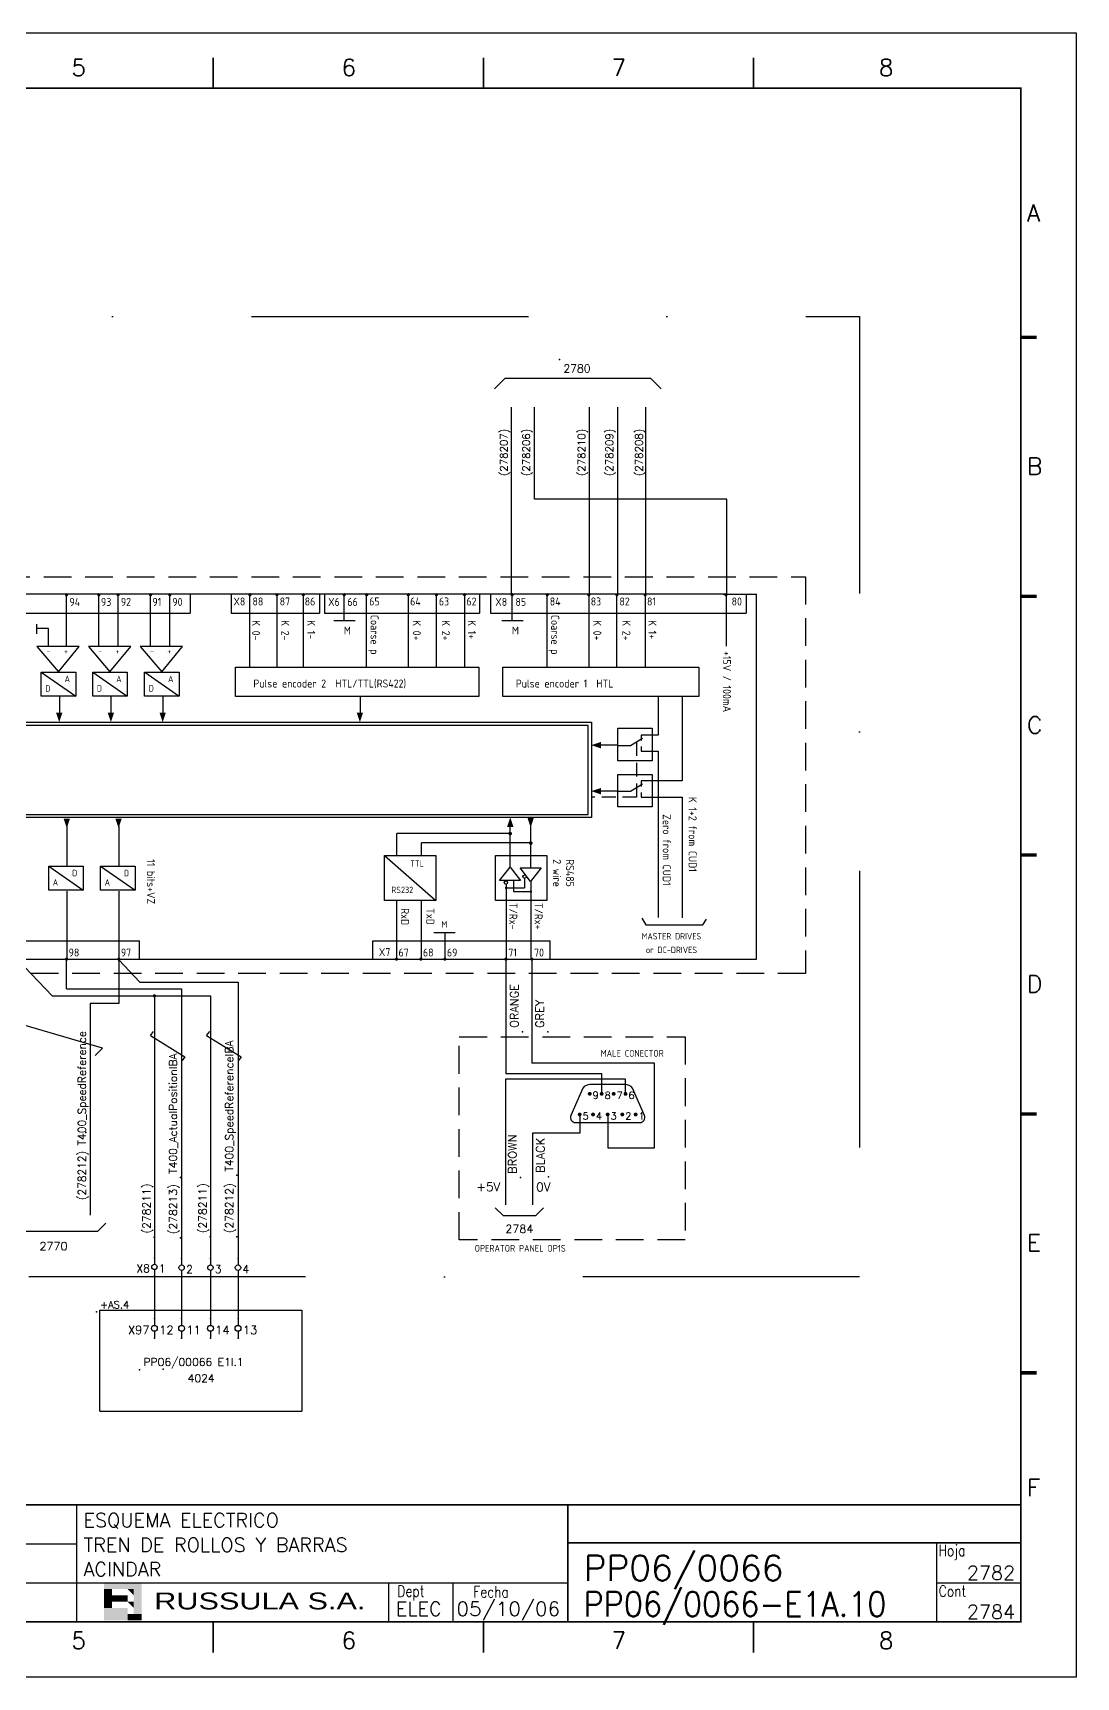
# Model space of a CAD drawing. Extents: x -25 to 1044, y -25744 to 292.
# Drawn here: x 779.1 to 967.6, y -25297.6 to -25000.6 of the extents above; entities that cross this region are included whole.
import ezdxf
from ezdxf.enums import TextEntityAlignment as Align

# ---------------------------------------------------------------- set-up
doc = ezdxf.new("R2010")
doc.units = 0
doc.header["$LTSCALE"] = 10
doc.header["$MEASUREMENT"] = 0
for name, pattern in [('DASHDOT', [1, 0.5, -0.25, 0, -0.25]), ('DASHED', [0.75, 0.5, -0.25]), ('HIDDEN', [0.375, 0.25, -0.125])]:
    doc.linetypes.add(name, pattern=pattern)
doc.layers.get('0').update_dxf_attribs({"linetype": 'CONTINUOUS'})
for name, color, linetype in [('1', 7, 'CONTINUOUS'), ('10', 5, 'CONTINUOUS'), ('2', 7, 'CONTINUOUS'), ('3', 8, 'CONTINUOUS'), ('6', 7, 'DASHDOT'), ('8', 1, 'CONTINUOUS'), ('9', 6, 'CONTINUOUS'), ('DIBUJO', 7, 'CONTINUOUS'), ('NODE', 7, 'CONTINUOUS')]:
    doc.layers.add(name, color=color, linetype=linetype)
doc.styles.add('HELVETICA', font='HELV.SHX')
doc.styles.add('ISO', font='ISO')
doc.styles.add('LABEL', font='SIMPLEX', dxfattribs={"width": 0.8, "height": 4})
doc.styles.add('ROMANS', font='romans')
doc.styles.get("Standard").update_dxf_attribs({"font": 'simplex'})

# ---------------------------------------------------------------- blocks, each defined once
blk = doc.blocks.new('NOD', base_point=(237.5, 170))
at = {"layer": 'NODE'}
blk.add_point((237.5, 170), dxfattribs=at)
blk = doc.blocks.new('$PP313')
at = {"layer": '2'}
blk.add_blockref('NOD', (0, 0), dxfattribs=at)
at = {"layer": '8'}
blk.add_attdef('1A', (1, -3.325), '', height=2.15, dxfattribs=at)
at = {"layer": '9'}
blk.add_attdef('ID', (1, 1), '', height=2.15, dxfattribs=at)
blk = doc.blocks.new('$$PLD12C')
for p, q in [((0, 2.5), (0, 0.75)), ((0, -0.75), (0, -2.5))]:
    blk.add_line(p, q)
at = {"layer": '2'}
blk.add_circle((0, 0), 0.75, dxfattribs=at)
for p in [(0, 2.5), (0, -2.5)]:
    blk.add_blockref('NOD', p, dxfattribs=at)
at = {"layer": '8'}
blk.add_attdef('*A', (1.25, -1.5), '', height=2.15, dxfattribs=at)
at = {"layer": '9'}
blk.add_attdef('ID', text='', height=2.15, dxfattribs=at).set_placement((-1.25, -1.5), align=Align.RIGHT)
blk = doc.blocks.new('newcajec')
at = {"layer": '1'}
for p, q in [((179.4, 20.85), (0.13, 20.85)), ((7, 20.85), (7, 0)), ((71, 20.85), (71, 0)), ((84, 20.85), (84, 0.09)), ((99, 20.85), (99, 0)), ((215.2, 20.8), (215.2, 0)), ((184.64, 20.18), (184.81, 20.01)), ((184.81, 20.01), (185.18, 20.25)), ((10.6, 16.64), (0, 16.64)), ((10.6, 16.64), (99, 16.64)), ((10.6, 12.48), (0, 12.48)), ((10.6, 12.48), (99, 12.48)), ((179.4, 13.87), (215.2, 13.87)), ((368, 14.06), (368, 0)), ((10.6, 8.32), (0, 8.32)), ((10.6, 8.32), (99, 8.32)), ((179.4, 6.93), (267.63, 6.93)), ((267.63, 6.93), (302.5, 6.93)), ((270.63, 6.91), (270.63, 0)), ((282.07, 6.93), (282.07, 0)), ((368, 6.93), (383, 6.93)), ((10.6, 4.16), (0, 4.16)), ((10.6, 4.16), (99, 4.16))]:
    blk.add_line(p, q, dxfattribs=at)
for points in [[(47.5, 272.5, 0.3, 0.3, 0), (47.5, 277.91, 0.3, 0.3, 0)], [(95.5, 272.5, 0.3, 0.3, 0), (95.5, 277.91, 0.3, 0.3, 0)], [(143.5, 272.5, 0.3, 0.3, 0), (143.5, 277.91, 0.3, 0.3, 0)], [(191.5, 272.5, 0.3, 0.3, 0), (191.5, 277.91, 0.3, 0.3, 0)], [(239.5, 272.5, 0.3, 0.3, 0), (239.5, 277.91, 0.3, 0.3, 0)], [(287.5, 272.5, 0.3, 0.3, 0), (287.5, 277.91, 0.3, 0.3, 0)], [(335.5, 272.5, 0.3, 0.3, 0), (335.5, 277.91, 0.3, 0.3, 0)], [(-2.99, 228.23, 0.6, 0.6, 0), (-0.18, 228.23, 0.6, 0.6, 0)], [(383.01, 228.23, 0.6, 0.6, 0), (385.82, 228.23, 0.6, 0.6, 0)], [(-2.99, 182.23, 0.6, 0.6, 0), (-0.18, 182.23, 0.6, 0.6, 0)], [(383.01, 182.23, 0.6, 0.6, 0), (385.82, 182.23, 0.6, 0.6, 0)], [(-2.99, 136.23, 0.6, 0.6, 0), (-0.18, 136.23, 0.6, 0.6, 0)], [(383.01, 136.23, 0.6, 0.6, 0), (385.82, 136.23, 0.6, 0.6, 0)], [(-2.99, 90.23, 0.6, 0.6, 0), (-0.18, 90.23, 0.6, 0.6, 0)], [(383.01, 90.23, 0.6, 0.6, 0), (385.82, 90.23, 0.6, 0.6, 0)], [(-2.99, 44.23, 0.6, 0.6, 0), (-0.18, 44.23, 0.6, 0.6, 0)], [(383.01, 44.23, 0.6, 0.6, 0), (385.82, 44.23, 0.6, 0.6, 0)], [(383, 20.8, 0.3, 0.3, 0), (179.4, 20.8, 0.3, 0.3, 0), (179.4, 0, 0.3, 0.3, 0)], [(302.5, 20.8, 0.3, 0.3, 0), (302.5, 0, 0.3, 0.3, 0)], [(302.5, 14, 0.3, 0.3, 0), (383, 14, 0.3, 0.3, 0)], [(47.5, -5.5, 0.3, 0.3, 0), (47.5, -0.09, 0.3, 0.3, 0)], [(95.5, -5.5, 0.3, 0.3, 0), (95.5, -0.09, 0.3, 0.3, 0)], [(143.5, -5.5, 0.3, 0.3, 0), (143.5, -0.09, 0.3, 0.3, 0)], [(191.5, -5.5, 0.3, 0.3, 0), (191.5, -0.09, 0.3, 0.3, 0)], [(239.5, -5.5, 0.3, 0.3, 0), (239.5, -0.09, 0.3, 0.3, 0)], [(287.5, -5.5, 0.3, 0.3, 0), (287.5, -0.09, 0.3, 0.3, 0)], [(335.5, -5.5, 0.3, 0.3, 0), (335.5, -0.09, 0.3, 0.3, 0)]]:
    blk.add_lwpolyline(points, format="xyseb", dxfattribs=at)
at = {"layer": '1', "const_width": 0.3}
blk.add_lwpolyline([(0, 0), (0, 272.5), (383, 272.5), (383, 0)], close=True, dxfattribs=at)
at = {"layer": '2', "color": 14}
for p, q in [((221.42, 4.69), (221.42, 5.81)), ((221.42, 2.47), (221.42, 3.58))]:
    blk.add_line(p, q, dxfattribs=at)
for points in [[(220.05, 5.81), (220.05, 6.92), (226.74, 5.81), (226.74, 6.92)], [(221.42, 2.47), (220.05, 2.47), (221.42, 5.81), (220.05, 5.81)], [(221.42, 4.69), (224.25, 4.69), (221.42, 3.58), (224.25, 3.58)], [(224.25, 5.81), (225.37, 5.81), (225.37, 4.69)], [(224.25, 3.58), (225.37, 3.58), (225.37, 2.47)], [(225.37, 5.81), (226.74, 5.81), (225.37, 1.35), (226.74, 1.35)], [(224.25, 0.24), (224.25, 2.47), (220.05, 0.24), (220.05, 2.47)], [(226.74, 1.35), (226.74, 0.24), (224.25, 1.35), (224.25, 0.24)]]:
    blk.add_solid(points, dxfattribs=at)
at = {"layer": '1', "style": 'ROMANS'}
for s, p in [('1', (22.29, 274.68)), ('2', (70.29, 274.68)), ('3', (118.29, 274.68)), ('4', (166.29, 274.68)), ('5', (214.29, 274.68)), ('6', (262.29, 274.68)), ('7', (310.29, 274.68)), ('8', (357.79, 274.68)), ('A', (-4.37, 248.84)), ('A', (384.13, 248.84)), ('B', (-4.37, 203.84)), ('B', (384.13, 203.84)), ('C', (-4.37, 157.84)), ('C', (384.13, 157.84)), ('D', (-4.37, 111.84)), ('D', (384.13, 111.84)), ('E', (-4.37, 65.84)), ('E', (384.13, 65.84)), ('F', (-4.37, 22.34)), ('F', (384.13, 22.34)), ('1', (22.29, -4.82)), ('2', (70.29, -4.82)), ('3', (118.29, -4.82)), ('4', (166.29, -4.82)), ('5', (214.29, -4.82)), ('6', (262.29, -4.82)), ('7', (310.29, -4.82)), ('8', (357.79, -4.82))]:
    blk.add_text(s, height=3, dxfattribs=at).set_placement(p)
at = {"layer": '1', "style": 'LABEL', "width": 0.8}
for s, p in [('Diseno comprobado por', (179.73, 18.27)), ('Dibujo comprobado por', (179.81, 11.47)), ('Hoja', (368.38, 11.66)), ('Dibujado por', (179.83, 4.64)), ('Fecha', (285.71, 4.3)), ('Cont', (368.43, 4.46)), ('No', (2.23, 1.05)), ('Revision', (8, 1.05))]:
    blk.add_text(s, height=2, dxfattribs=at).set_placement(p)
for s, p in [('Dept', (274.61, 4.44)), ('Elaborado', (77.5, 1.05)), ('Fecha', (91.5, 1.05))]:
    blk.add_text(s, height=2, dxfattribs=at).set_placement(p, align=Align.CENTER)
at = {"layer": '10', "style": 'ROMANS'}
for tag, p in [('REV41', (3.5, 18.74)), ('REV43', (77.7, 18.74)), ('REV31', (3.5, 14.58)), ('REV33', (77.7, 14.58)), ('REV21', (3.5, 10.42)), ('REV23', (77.7, 10.42)), ('REV11', (3.5, 6.27)), ('REV13', (77.7, 6.27))]:
    blk.add_attdef(tag, text='', height=2.5, dxfattribs=at).set_placement(p, align=Align.MIDDLE)
for tag, p, height in [('REV42', (8, 17.49), 2.5), ('SHEETNAME1', (100.5, 15.83), 2.5), ('DOCUMENTTYPE', (216.43, 16.8), 2.5), ('NOTA', (305.32, 15.8), 3), ('REV32', (8, 13.33), 2.5), ('DESIGNCHECK', (180.74, 14.83), 2.5), ('OBJECT', (216.43, 12.4), 2.5), ('SHEETNAME2', (100.5, 11.67), 2.5), ('ORDER', (305.32, 7.3), 4.5), ('REV22', (8, 9.17), 2.5), ('SHEETNAME3', (100.5, 7.51), 2.5), ('DRAWINGCHECK', (180.53, 7.71), 2.5), ('CUSTOMER', (216.43, 8.08), 2.5), ('REV12', (8, 5.01), 2.5), ('SHEETNAME4', (100.5, 3.35), 2.5), ('USER', (180.63, 0.71), 2.5), ('DEPARTMENT', (271.93, 1.05), 2.5), ('DOCUMENT_ID', (305.32, 0.93), 4.4)]:
    blk.add_attdef(tag, p, '', height=height, dxfattribs=at)
for tag, width, p, p2 in [('REV44', 1.221199, (84.53, 17.49), (98.48, 17.49)), ('REV34', 1.221199, (84.53, 13.33), (98.48, 13.33)), ('REV24', 1.221199, (84.53, 9.17), (98.48, 9.17)), ('REV14', 1.221199, (84.53, 5.01), (98.48, 5.01)), ('CREATED2', 7.039915, (282.71, 1.05), (301.14, 1.05))]:
    blk.add_attdef(tag, text='', height=2.5, dxfattribs=dict(at, width=width)).set_placement(p, p2, align=Align.FIT)
for tag, p in [('SHEET', (382, 7.43)), ('NEXTSHEET', (382, 0.5))]:
    blk.add_attdef(tag, text='', height=2.5, dxfattribs=at).set_placement(p, align=Align.RIGHT)
at = {"layer": 'DIBUJO', "color": 14, "style": 'HELVETICA', "width": 1.3}
blk.add_text('RUSSULA S.A.', height=3, dxfattribs=at).set_placement((229, 2.19))
blk = doc.blocks.new('PAGINA')
at = {"layer": '2'}
blk.add_blockref('NOD', (-1, -1), dxfattribs=at)
at = {"layer": '8', "style": 'ROMANS'}
blk.add_attdef('NPA', (0, -4.325), '', height=2, dxfattribs=at)
at = {"layer": '9', "style": 'ROMANS'}
blk.add_attdef('NP', (0, 0), '', height=2, dxfattribs=at)

msp = doc.modelspace()

# ---------------------------------------------------------------- linework, layer by layer
at = {"linetype": 'DASHED'}
for p, q in [((623.62, -25098.79), (918.75, -25098.79)), ((918.75, -25098.79), (918.75, -25170.48)), ((918.75, -25170.48), (623.62, -25170.48))]:
    msp.add_line(p, q, dxfattribs=at)
for p, q in [((904.21, -25101.96), (638.81, -25101.96)), ((785.21, -25111.32), (785.21, -25102.05)), ((791.05, -25111.32), (791.05, -25102.05)), ((794.54, -25111.32), (794.54, -25102.05)), ((800.42, -25111.32), (800.42, -25102.05)), ((803.9, -25111.32), (803.9, -25102.05)), ((818.37, -25115.02), (818.37, -25102.05)), ((823.27, -25115.02), (823.27, -25102.05)), ((828.02, -25115.02), (828.02, -25102.05)), ((835.39, -25106.73), (835.39, -25102.05)), ((839.45, -25115.02), (839.45, -25102.05)), ((847.02, -25115.02), (847.02, -25102.05)), ((852.04, -25115.02), (852.04, -25102.05)), ((857.19, -25115.02), (857.19, -25102.05)), ((865.75, -25106.73), (865.75, -25102.05)), ((872.07, -25115.02), (872.07, -25102.05)), ((879.63, -25115.02), (879.63, -25102.05)), ((884.66, -25115.02), (884.66, -25102.05)), ((889.81, -25115.02), (889.81, -25102.05)), ((904.43, -25111.32), (904.43, -25102.05)), ((787.5, -25111.4), (779.87, -25111.4)), ((779.87, -25111.4), (783.75, -25115.98)), ((783.75, -25115.98), (787.5, -25111.4)), ((796.82, -25111.4), (789.19, -25111.4)), ((789.19, -25111.4), (793.08, -25115.98)), ((793.08, -25115.98), (796.82, -25111.4)), ((806.18, -25111.4), (798.55, -25111.4)), ((798.55, -25111.4), (802.44, -25115.98)), ((802.44, -25115.98), (806.18, -25111.4)), ((783.93, -25120.4), (783.93, -25123.82)), ((793.26, -25120.4), (793.26, -25123.82)), ((802.62, -25120.4), (802.62, -25123.82)), ((838.25, -25120.4), (838.25, -25123.82)), ((892.13, -25120.4), (892.13, -25127.39)), ((884.73, -25129.24), (881.31, -25129.24)), ((892.13, -25130.33), (892.13, -25160.33)), ((884.73, -25137.55), (881.31, -25137.55)), ((785.29, -25143.85), (785.29, -25151.01)), ((794.65, -25143.85), (794.65, -25151.01)), ((865.38, -25151.21), (865.38, -25143.52)), ((869.09, -25151.37), (869.09, -25143.52)), ((863.45, -25153.69), (865.39, -25151.25)), ((865.39, -25151.25), (867.25, -25153.69)), ((867.19, -25151.39), (870.98, -25151.39)), ((869.05, -25153.83), (867.19, -25151.39)), ((870.98, -25151.39), (869.05, -25153.83)), ((785.29, -25155.61), (785.29, -25167.86)), ((794.65, -25155.61), (794.65, -25167.86)), ((867.25, -25153.69), (863.45, -25153.69)), ((853.57, -25163.09), (853.57, -25167.77)), ((776.41, -25168.01), (782.61, -25174.49)), ((785.25, -25173.26), (785.25, -25167.87)), ((794.65, -25168.01), (798.49, -25172.02)), ((864.62, -25167.87), (864.62, -25188.54)), ((785.25, -25173.26), (806.02, -25173.26)), ((798.49, -25172.02), (816.21, -25172.02)), ((806.02, -25173.26), (806.02, -25219.47)), ((816.21, -25172.02), (816.21, -25219.47)), ((782.61, -25174.49), (804.57, -25174.49)), ((801.1, -25174.49), (801.1, -25219.47)), ((804.57, -25174.49), (811.23, -25174.49)), ((811.23, -25174.49), (811.23, -25219.47)), ((800.38, -25181.69), (800.95, -25180.95)), ((800.38, -25181.69), (806.6, -25185.53)), ((810.54, -25181.69), (811.11, -25180.95)), ((810.54, -25181.69), (816.76, -25185.53)), ((806.6, -25185.53), (806.13, -25186.19)), ((816.76, -25185.53), (816.29, -25186.19)), ((864.62, -25188.54), (881.91, -25188.54)), ((891.44, -25186.66), (869.28, -25186.66)), ((881.91, -25192.21), (881.91, -25188.54)), ((891.44, -25201.95), (891.44, -25186.66)), ((886.21, -25189.54), (864.51, -25189.54)), ((864.51, -25189.54), (864.51, -25207.37)), ((886.21, -25192.21), (886.21, -25189.54)), ((877.94, -25195.93), (877.94, -25199.29)), ((882.99, -25195.93), (882.99, -25201.95)), ((877.94, -25199.29), (869.43, -25199.29)), ((869.43, -25199.29), (869.43, -25207.37)), ((882.99, -25201.95), (891.44, -25201.95)), ((864.09, -25214.19), (862.69, -25212.8)), ((864.09, -25214.19), (869.99, -25214.19)), ((869.99, -25214.19), (871.38, -25212.8)), ((775.67, -25216.98), (790.91, -25216.98)), ((790.91, -25216.98), (792.31, -25215.58))]:
    msp.add_line(p, q)
at = {"color": 3}
for p, q in [((807.57, -25102.05), (807.57, -25105.4)), ((814.95, -25102.05), (814.95, -25105.4)), ((830.9, -25102.06), (830.9, -25105.37)), ((831.81, -25102.06), (831.81, -25105.37)), ((859.85, -25102.05), (859.85, -25105.4)), ((861.83, -25102.05), (861.83, -25105.35)), ((908, -25102.05), (908, -25105.4)), ((754.75, -25105.4), (782.41, -25105.4)), ((780.4, -25105.4), (788.87, -25105.4)), ((788.03, -25105.4), (807.57, -25105.4)), ((814.95, -25105.4), (830.9, -25105.4)), ((831.81, -25105.4), (859.85, -25105.4)), ((861.83, -25105.4), (908, -25105.4)), ((654.55, -25125.09), (880.05, -25125.09)), ((879.47, -25125.67), (655.12, -25125.67)), ((879.47, -25141.73), (879.47, -25125.67)), ((880.05, -25125.09), (880.05, -25142.3)), ((880.05, -25142.3), (654.55, -25142.3)), ((655.12, -25141.73), (879.47, -25141.73)), ((772.22, -25164.58), (798.4, -25164.58)), ((798.44, -25167.87), (798.44, -25164.56)), ((840.58, -25167.87), (840.58, -25164.56)), ((840.58, -25164.58), (872.59, -25164.58)), ((872.63, -25167.87), (872.63, -25164.56))]:
    msp.add_line(p, q, dxfattribs=at)
at = {"color": 0}
msp.add_line((638.81, -25167.88), (909.89, -25167.88), dxfattribs=at)
for points, format in [([(785.07, -25102.05, 0.289, 0.289, 1), (785.36, -25102.05, 0.289, 0.289, 1)], "xyseb"), ([(790.91, -25102.05, 0.289, 0.289, 1), (791.2, -25102.05, 0.289, 0.289, 1)], "xyseb"), ([(794.39, -25102.05, 0.289, 0.289, 1), (794.68, -25102.05, 0.289, 0.289, 1)], "xyseb"), ([(800.27, -25102.05, 0.289, 0.289, 1), (800.56, -25102.05, 0.289, 0.289, 1)], "xyseb"), ([(803.75, -25102.05, 0.289, 0.289, 1), (804.04, -25102.05, 0.289, 0.289, 1)], "xyseb"), ([(818.22, -25102.05, 0.289, 0.289, 1), (818.51, -25102.05, 0.289, 0.289, 1)], "xyseb"), ([(823.09, -25102.05, 0.289, 0.289, 1), (823.38, -25102.05, 0.289, 0.289, 1)], "xyseb"), ([(827.86, -25102.05, 0.289, 0.289, 1), (828.15, -25102.05, 0.289, 0.289, 1)], "xyseb"), ([(835.25, -25102.05, 0.289, 0.289, 1), (835.54, -25102.05, 0.289, 0.289, 1)], "xyseb"), ([(839.31, -25102.05, 0.289, 0.289, 1), (839.6, -25102.05, 0.289, 0.289, 1)], "xyseb"), ([(846.83, -25102.05, 0.289, 0.289, 1), (847.12, -25102.05, 0.289, 0.289, 1)], "xyseb"), ([(851.9, -25102.05, 0.289, 0.289, 1), (852.19, -25102.05, 0.289, 0.289, 1)], "xyseb"), ([(857, -25102.05, 0.289, 0.289, 1), (857.29, -25102.05, 0.289, 0.289, 1)], "xyseb"), ([(865.6, -25102.05, 0.289, 0.289, 1), (865.89, -25102.05, 0.289, 0.289, 1)], "xyseb"), ([(871.93, -25102.05, 0.289, 0.289, 1), (872.22, -25102.05, 0.289, 0.289, 1)], "xyseb"), ([(879.45, -25102.05, 0.289, 0.289, 1), (879.74, -25102.05, 0.289, 0.289, 1)], "xyseb"), ([(884.52, -25102.05, 0.289, 0.289, 1), (884.8, -25102.05, 0.289, 0.289, 1)], "xyseb"), ([(889.62, -25102.05, 0.289, 0.289, 1), (889.91, -25102.05, 0.289, 0.289, 1)], "xyseb"), ([(904.22, -25102.05, 0.289, 0.289, 1), (904.51, -25102.05, 0.289, 0.289, 1)], "xyseb"), ([(785.1, -25167.87, 0.289, 0.289, 1), (785.39, -25167.87, 0.289, 0.289, 1)], "xyseb"), ([(794.53, -25167.87, 0.289, 0.289, 1), (794.82, -25167.87, 0.289, 0.289, 1)], "xyseb"), ([(844.69, -25167.87, 0.289, 0.289, 1), (844.98, -25167.87, 0.289, 0.289, 1)], "xyseb"), ([(849.11, -25167.87, 0.289, 0.289, 1), (849.4, -25167.87, 0.289, 0.289, 1)], "xyseb"), ([(853.43, -25167.87, 0.289, 0.289, 1), (853.72, -25167.87, 0.289, 0.289, 1)], "xyseb"), ([(864.47, -25167.87, 0.289, 0.289, 1), (864.76, -25167.87, 0.289, 0.289, 1)], "xyseb"), ([(869.14, -25167.87, 0.289, 0.289, 1), (869.43, -25167.87, 0.289, 0.289, 1)], "xyseb"), ([(800.95, -25174.49, 0.289, 0.289, 1), (801.24, -25174.49, 0.289, 0.289, 1)], "xyseb"), ([(879.85, -25190.54, 0.267949), (878.51, -25191.17), (876.35, -25196.1, 0.541238), (877.19, -25197.38), (882.99, -25197.38), (888.79, -25197.38, 0.541238), (889.63, -25196.1), (887.47, -25191.17, 0.267949), (886.13, -25190.54), (882.99, -25190.54)], "xyb")]:
    msp.add_lwpolyline(points, format=format, close=True)
for points in [[(783.91, -25125.07, 0, 1.16, 0), (783.91, -25123.33, 1.16, 1.16, 0)], [(793.24, -25125.07, 0, 1.16, 0), (793.24, -25123.33, 1.16, 1.16, 0)], [(802.6, -25125.07, 0, 1.16, 0), (802.6, -25123.33, 1.16, 1.16, 0)], [(838.23, -25125.07, 0, 1.16, 0), (838.23, -25123.33, 1.16, 1.16, 0)], [(880.06, -25129.22, 0, 1.16, 0), (881.79, -25129.22, 1.16, 1.16, 0)], [(880.06, -25137.53, 0, 1.16, 0), (881.79, -25137.53, 1.16, 1.16, 0)], [(785.27, -25144.22, 0, 1.16, 0), (785.27, -25142.49, 1.16, 1.16, 0)], [(794.63, -25144.22, 0, 1.16, 0), (794.63, -25142.49, 1.16, 1.16, 0)], [(865.4, -25142.27, 0, 1.16, 0), (865.4, -25144, 1.16, 1.16, 0)], [(869.08, -25144.09, 0, 1.16, 0), (869.08, -25142.35, 1.16, 1.16, 0)]]:
    msp.add_lwpolyline(points, format="xyseb")
at = {"linetype": 'DASHED'}
msp.add_lwpolyline([(856.19, -25181.9), (896.98, -25181.9), (896.98, -25218.56), (856.19, -25218.56)], close=True, dxfattribs=at)
at = {"const_width": 0.35}
for points in [[(879.57, -25192.19, 1), (879.92, -25192.19, 1)], [(881.73, -25192.21, 1), (882.08, -25192.21, 1)], [(883.9, -25192.21, 1), (884.25, -25192.21, 1)], [(886.04, -25192.21, 1), (886.39, -25192.21, 1)], [(877.76, -25195.93, 1), (878.11, -25195.93, 1)], [(880.17, -25195.93, 1), (880.52, -25195.93, 1)], [(882.81, -25195.93, 1), (883.16, -25195.93, 1)], [(885.46, -25195.93, 1), (885.81, -25195.93, 1)], [(887.87, -25195.93, 1), (888.22, -25195.93, 1)]]:
    msp.add_lwpolyline(points, format="xyb", close=True, dxfattribs=at)
at = {"layer": '2', "linetype": 'DASHDOT', "ltscale": 10}
for p, q in [((618.46, -25051.8), (928.49, -25051.8)), ((928.49, -25051.8), (928.49, -25225.23)), ((928.49, -25225.23), (618.46, -25225.23))]:
    msp.add_line(p, q, dxfattribs=at)
at = {"layer": '2'}
for p, q in [((909.89, -25167.88), (909.89, -25101.97)), ((782, -25108.16), (779.92, -25108.16)), ((782, -25111.39), (782, -25108.16)), ((780.66, -25116.03), (786.88, -25120.38)), ((789.99, -25116.03), (796.21, -25120.38)), ((799.35, -25116.03), (805.57, -25120.38)), ((896.46, -25120.46), (896.46, -25135.69)), ((887.09, -25129.27), (889.31, -25127.93)), ((892.13, -25127.39), (889.03, -25127.39)), ((889.03, -25127.39), (889.03, -25128.35)), ((884.83, -25129.27), (887.09, -25129.27)), ((889.03, -25129.45), (889.03, -25130.33)), ((889.03, -25130.33), (892.13, -25130.33)), ((884.83, -25137.53), (887.09, -25137.53)), ((887.09, -25137.53), (889.31, -25136.19)), ((892.13, -25135.69), (889.03, -25135.69)), ((889.03, -25135.69), (889.03, -25136.66)), ((889.03, -25137.76), (889.03, -25138.64)), ((896.46, -25135.69), (890.3, -25135.69)), ((889.03, -25138.64), (892.13, -25138.64)), ((890.3, -25138.64), (896.46, -25138.64)), ((896.46, -25138.64), (896.46, -25160.39)), ((865.4, -25145.19), (844.92, -25145.19)), ((844.92, -25149.14), (844.92, -25145.19)), ((869.1, -25146.87), (849.33, -25146.87)), ((849.33, -25149.14), (849.33, -25146.87)), ((842.67, -25149.17), (851.94, -25157.3)), ((782.02, -25151.09), (788.24, -25155.44)), ((791.38, -25151.09), (797.6, -25155.44)), ((864.66, -25154.35), (864.66, -25167.76)), ((864.67, -25155), (867.97, -25155)), ((865.97, -25153.75), (865.97, -25155.68)), ((865.97, -25155.68), (869.19, -25155.68)), ((867.97, -25153.26), (867.97, -25155)), ((869.1, -25153.86), (869.1, -25167.61)), ((844.92, -25167.84), (844.92, -25157.28)), ((849.33, -25167.84), (849.33, -25157.28)), ((889.14, -25160.46), (889.86, -25161.69)), ((889.86, -25161.69), (900.17, -25161.69)), ((900.17, -25161.69), (900.86, -25160.63)), ((794.65, -25164.58), (794.65, -25175.87)), ((794.65, -25175.87), (789.52, -25175.87))]:
    msp.add_line(p, q, dxfattribs=at)
at = {"layer": '2', "linetype": 'HIDDEN'}
for p, q in [((888.19, -25128.65), (888.19, -25138.63)), ((888.19, -25138.63), (880.05, -25138.63))]:
    msp.add_line(p, q, dxfattribs=at)
at = {"layer": '2', "color": 7}
for p, q in [((789.52, -25175.87), (789.52, -25214.1)), ((791.73, -25183.95), (773.84, -25178.7)), ((790.42, -25185.27), (791.73, -25183.95))]:
    msp.add_line(p, q, dxfattribs=at)
at = {"layer": '2', "const_width": 0.197}
for points in [[(779.84, -25107.35), (779.84, -25109.14)], [(833.48, -25106.73), (837.41, -25106.73)], [(863.84, -25106.73), (867.77, -25106.73)], [(855.48, -25163.09), (851.55, -25163.09)]]:
    msp.add_lwpolyline(points, dxfattribs=at)
at = {"layer": '2'}
for points in [[(780.65, -25116.02), (786.88, -25116.02), (786.88, -25120.38), (780.65, -25120.38)], [(789.98, -25116.02), (796.2, -25116.02), (796.2, -25120.38), (789.98, -25120.38)], [(799.34, -25116.02), (805.57, -25116.02), (805.57, -25120.38), (799.34, -25120.38)], [(815.74, -25115.15), (859.72, -25115.15), (859.72, -25120.42), (815.74, -25120.42)], [(864.04, -25115.15), (899.48, -25115.15), (899.48, -25120.42), (864.04, -25120.42)], [(884.85, -25126.18), (891, -25126.18), (891, -25132.06), (884.85, -25132.06)], [(884.85, -25134.49), (891, -25134.49), (891, -25140.37), (884.85, -25140.37)], [(842.66, -25149.14), (851.94, -25149.14), (851.94, -25157.29), (842.66, -25157.29)], [(862.71, -25149.14), (871.99, -25149.14), (871.99, -25157.29), (862.71, -25157.29)], [(782.01, -25151.08), (788.24, -25151.08), (788.24, -25155.44), (782.01, -25155.44)], [(791.37, -25151.08), (797.6, -25151.08), (797.6, -25155.44), (791.37, -25155.44)]]:
    msp.add_lwpolyline(points, close=True, dxfattribs=at)
for points, const_width in [([(865.2, -25145.2, 1), (865.56, -25145.2, 1)], 0.296), ([(868.92, -25146.9, 1), (869.28, -25146.9, 1)], 0.296), ([(864.52, -25155, 1), (864.78, -25155, 1)], 0.197), ([(868.96, -25155.67, 1), (869.23, -25155.67, 1)], 0.197)]:
    msp.add_lwpolyline(points, format="xyb", close=True, dxfattribs=dict(at, const_width=const_width))
for centre in [(867.97, -25152.96), (864.62, -25154.05)]:
    msp.add_circle(centre, 0.301, dxfattribs=at)
at = {"layer": '3', "color": 0}
msp.add_line((903.91, -25101.97), (909.86, -25101.97), dxfattribs=at)
at = {"layer": '6', "ltscale": 10}
for p, q in [((791.23, -25231.25), (827.75, -25231.25)), ((791.23, -25249.53), (791.23, -25231.25)), ((827.75, -25231.25), (827.75, -25249.53)), ((791.23, -25249.53), (827.75, -25249.53))]:
    msp.add_line(p, q, dxfattribs=at)
at = {"layer": 'DIBUJO'}
for p, q in [((862.56, -25064.88), (864.49, -25062.95)), ((864.49, -25062.95), (890.74, -25062.95)), ((892.67, -25064.88), (890.74, -25062.95)), ((865.63, -25101.96), (865.63, -25068.16)), ((869.77, -25084.8), (869.77, -25068.16)), ((879.71, -25101.96), (879.71, -25068.16)), ((884.8, -25102.05), (884.8, -25068.16)), ((889.91, -25102.05), (889.91, -25068.16)), ((904.51, -25084.8), (869.77, -25084.8)), ((904.51, -25102.05), (904.51, -25084.8)), ((869.28, -25167.85), (869.28, -25186.66)), ((864.51, -25207.37), (864.51, -25212.28)), ((869.43, -25207.37), (869.43, -25212.28)), ((801.1, -25219.47), (801.1, -25221.84)), ((806.02, -25219.47), (806.02, -25223.11)), ((811.23, -25219.47), (811.23, -25223.11)), ((816.21, -25219.47), (816.21, -25223.11)), ((801.1, -25225.23), (801.1, -25234.03)), ((806.02, -25225.23), (806.02, -25234.03)), ((811.23, -25225.23), (811.23, -25234.03)), ((816.21, -25225.23), (816.21, -25234.03)), ((801.1, -25235.09), (801.1, -25235.65)), ((806.02, -25235.09), (806.02, -25235.65)), ((811.23, -25235.09), (811.23, -25235.65)), ((816.21, -25235.09), (816.21, -25235.65))]:
    msp.add_line(p, q, dxfattribs=at)
msp.add_lwpolyline([(547.62, -25000.56), (967.62, -25000.56), (967.62, -25297.56), (547.62, -25297.56), (547.62, -25000.56)], dxfattribs=at)

# ---------------------------------------------------------------- block references
at = {"xscale": 0.7101860728231372, "yscale": 0.7101860728231372, "zscale": 0.7101860728231372}
msp.add_blockref('PAGINA', (875.01, -25058.82), dxfattribs=at).add_auto_attribs({'NPA': '2780'})
ref = msp.add_blockref('$PP313', (867.58, -25181), dxfattribs=dict(xscale=0.6995942289121121, yscale=0.6995942289121121, zscale=0.6995942289121121, rotation=90))
ref.add_attrib('ID', 'ORANGE', (866.88, -25180.3), dxfattribs={"layer": '9', "height": 1.504, "rotation": 90, "style": 'ROMANS'})
ref = msp.add_blockref('$PP313', (872.18, -25181), dxfattribs=dict(xscale=0.6995942289121121, yscale=0.6995942289121121, zscale=0.6995942289121121, rotation=90))
ref.add_attrib('ID', 'GREY', (871.48, -25180.3), dxfattribs={"layer": '9', "height": 1.504, "rotation": 90, "style": 'ROMANS'})
ref = msp.add_blockref('$PP313', (788.71, -25199.21), dxfattribs=dict(xscale=0.6568639771137169, yscale=0.6568639771137169, zscale=0.6568639771137169, rotation=90))
ref.add_attrib('ID', '(278212) T400_SpeedReference', (788.71, -25211.44), dxfattribs={"layer": '9', "height": 1.4123, "rotation": 90, "style": 'ROMANS'})
ref = msp.add_blockref('$PP313', (816, -25206.92), dxfattribs=dict(xscale=0.6627734800219618, yscale=0.6627734800219618, zscale=0.6627734800219618, rotation=90))
ref.add_attrib('ID', 'T400_SpeedReferenceIBA', (815.34, -25206.26), dxfattribs={"layer": '9', "height": 1.425, "rotation": 90, "style": 'ROMANS'})
ref = msp.add_blockref('$PP313', (805.84, -25207.3), dxfattribs=dict(xscale=0.6627734800220549, yscale=0.6627734800220549, zscale=0.6627734800220549, rotation=90))
ref.add_attrib('ID', 'T400_ActualPositionIBA', (805.18, -25206.64), dxfattribs={"layer": '9', "height": 1.425, "rotation": 90, "style": 'ROMANS'})
ref = msp.add_blockref('$PP313', (867.24, -25207.34), dxfattribs=dict(xscale=0.6995942289121121, yscale=0.6995942289121121, zscale=0.6995942289121121, rotation=90))
ref.add_attrib('ID', 'BROWN', (866.54, -25206.64), dxfattribs={"layer": '9', "height": 1.504, "rotation": 90, "style": 'ROMANS'})
ref = msp.add_blockref('$PP313', (872.29, -25207.18), dxfattribs=dict(xscale=0.6995942289121121, yscale=0.6995942289121121, zscale=0.6995942289121121, rotation=90))
ref.add_attrib('ID', 'BLACK', (871.59, -25206.48), dxfattribs={"layer": '9', "height": 1.504, "rotation": 90, "style": 'ROMANS'})
ref = msp.add_blockref('$PP313', (801.06, -25218.11), dxfattribs=dict(xscale=0.6627734800219618, yscale=0.6627734800219618, zscale=0.6627734800219618, rotation=90))
ref.add_attrib('ID', '(278211)', (800.39, -25217.45), dxfattribs={"layer": '9', "height": 1.425, "rotation": 90, "style": 'ROMANS'})
ref = msp.add_blockref('$PP313', (805.84, -25218.23), dxfattribs=dict(xscale=0.6627734800220549, yscale=0.6627734800220549, zscale=0.6627734800220549, rotation=90))
ref.add_attrib('ID', '(278213)', (805.18, -25217.57), dxfattribs={"layer": '9', "height": 1.425, "rotation": 90, "style": 'ROMANS'})
ref = msp.add_blockref('$PP313', (811.19, -25218.05), dxfattribs=dict(xscale=0.6627734800219618, yscale=0.6627734800219618, zscale=0.6627734800219618, rotation=90))
ref.add_attrib('ID', '(278211)', (810.52, -25217.39), dxfattribs={"layer": '9', "height": 1.425, "rotation": 90, "style": 'ROMANS'})
ref = msp.add_blockref('$PP313', (816, -25218.05), dxfattribs=dict(xscale=0.6627734800219618, yscale=0.6627734800219618, zscale=0.6627734800219618, rotation=90))
ref.add_attrib('ID', '(278212)', (815.34, -25217.39), dxfattribs={"layer": '9', "height": 1.425, "rotation": 90, "style": 'ROMANS'})
ref = msp.add_blockref('PAGINA', (791.27, -25230.95), dxfattribs=dict(xscale=0.6568639771135847, yscale=0.6568639771135847, zscale=0.6568639771135847))
ref.add_attrib('NP', '+AS.4', (791.27, -25230.95), dxfattribs={"layer": '9', "height": 1.314, "style": 'ROMANS'})
ref = msp.add_blockref('PAGINA', (799.13, -25241.34), dxfattribs=dict(xscale=0.7101860728231372, yscale=0.7101860728231372, zscale=0.7101860728231372))
ref.add_attrib('NP', 'PP06/00066 E1I.1', (799.13, -25241.34), dxfattribs={"layer": '9', "height": 1.4204, "style": 'ROMANS'})
ref = msp.add_blockref('PAGINA', (803.41, -25241.22), dxfattribs=dict(xscale=0.7101860728231372, yscale=0.7101860728231372, zscale=0.7101860728231372))
ref.add_attrib('NPA', '4024', (807.11, -25244.29), dxfattribs={"layer": '8', "height": 1.42, "style": 'ROMANS'})
at = {"layer": '2', "color": 7}
ref = msp.add_blockref('newcajec', (568.29, -25287.56), dxfattribs=dict(at, xscale=1.016513761467893, yscale=1.016513761467893, zscale=1.016513761467893))
ref.add_attrib('REV24', '24/05/07', dxfattribs={"layer": '10', "height": 2.541, "style": 'ROMANS', "width": 0.728168}).set_placement((654.22, -25278.23), (668.4, -25278.23), align=Align.FIT)
ref.add_attrib('SHEETNAME3', 'T400', (670.45, -25279.93), dxfattribs={"layer": '10', "height": 2.541, "style": 'ROMANS'})
ref.add_attrib('SHEETNAME2', 'CONVERTIDOR C.C. TIJERA 2BM', (670.45, -25275.7), dxfattribs={"layer": '10', "height": 2.5413, "style": 'ROMANS'})
ref.add_attrib('SHEETNAME1', '+TA104', (670.45, -25271.47), dxfattribs={"layer": '10', "height": 2.541, "style": 'ROMANS'})
ref.add_attrib('USER', 'J.PAZOS', (751.91, -25286.84), dxfattribs={"layer": '10', "height": 2.541, "style": 'ROMANS'})
ref.add_attrib('DRAWINGCHECK', 'J.L.C.C.', (751.81, -25279.72), dxfattribs={"layer": '10', "height": 2.541, "style": 'ROMANS'})
ref.add_attrib('DESIGNCHECK', 'J.M. CEDEIRA', (752.02, -25272.48), dxfattribs={"layer": '10', "height": 2.5413, "style": 'ROMANS'})
ref.add_attrib('REV22', 'As-built', (576.43, -25278.23), dxfattribs={"layer": '10', "height": 2.541, "style": 'ROMANS'})
ref.add_attrib('REV12', 'Aprobación documentación', (576.43, -25282.46), dxfattribs={"layer": '10', "height": 2.5413, "style": 'ROMANS'})
ref.add_attrib('REV21', '1', dxfattribs={"layer": '10', "height": 2.54, "style": 'ROMANS'}).set_placement((571.85, -25276.96), align=Align.MIDDLE)
ref.add_attrib('REV11', '0', dxfattribs={"layer": '10', "height": 2.54, "style": 'ROMANS'}).set_placement((571.85, -25281.19), align=Align.MIDDLE)
ref.add_attrib('SHEETNAME4', '-', (670.45, -25284.16), dxfattribs={"layer": '10', "height": 2.54, "style": 'ROMANS'})
ref.add_attrib('REV14', '18/10/06', dxfattribs={"layer": '10', "height": 2.541, "style": 'ROMANS', "width": 0.728168}).set_placement((654.22, -25282.46), (668.4, -25282.46), align=Align.FIT)
ref.add_attrib('REV23', 'C.C.R.', dxfattribs={"layer": '10', "height": 2.541, "style": 'ROMANS'}).set_placement((647.28, -25276.96), align=Align.MIDDLE)
ref.add_attrib('REV13', 'PAZOS', dxfattribs={"layer": '10', "height": 2.541, "style": 'ROMANS'}).set_placement((647.28, -25281.19), align=Align.MIDDLE)
ref.add_attrib('DOCUMENT_ID', 'PP06/0066-E1A.10', (878.66, -25286.61), dxfattribs={"layer": '10', "height": 4.4727, "style": 'ROMANS', "width": 0.9})
ref.add_attrib('ORDER', 'PP06/0066', (878.66, -25280.14), dxfattribs={"layer": '10', "height": 4.574, "style": 'ROMANS'})
ref.add_attrib('CUSTOMER', 'ACINDAR', (788.3, -25279.34), dxfattribs={"layer": '10', "height": 2.541, "style": 'ROMANS'})
ref.add_attrib('OBJECT', 'TREN DE ROLLOS Y BARRAS', (788.3, -25274.95), dxfattribs={"layer": '10', "height": 2.5413, "style": 'ROMANS'})
ref.add_attrib('DOCUMENTTYPE', 'ESQUEMA ELECTRICO', (788.3, -25270.48), dxfattribs={"layer": '10', "height": 2.5413, "style": 'ROMANS'})
ref.add_attrib('CREATED2', '05/10/06', dxfattribs={"layer": '10', "height": 2.541, "style": 'ROMANS', "width": 0.961976}).set_placement((855.67, -25286.5), (874.41, -25286.5), align=Align.FIT)
ref.add_attrib('DEPARTMENT', 'ELEC', (844.72, -25286.5), dxfattribs={"layer": '10', "height": 2.541, "style": 'ROMANS'})
ref.add_attrib('NEXTSHEET', '2784', dxfattribs={"layer": '10', "height": 2.541, "style": 'ROMANS'}).set_placement((956.6, -25287.05), align=Align.RIGHT)
ref.add_attrib('SHEET', '2782', dxfattribs={"layer": '10', "height": 2.541, "style": 'ROMANS'}).set_placement((956.6, -25280), align=Align.RIGHT)
for p, xscale, yscale, zscale, values in [((801.1, -25223.47), 0.6513222271171393, 0.6513222271171393, 0.6513222271171393, {'ID': 'X8', '*A': '1'}), ((806.02, -25223.6), 0.6513222271171393, 0.6513222271171393, 0.6513222271171393, {'*A': '2'}), ((811.23, -25223.6), 0.6513222271171393, 0.6513222271171393, 0.6513222271171393, {'*A': '3'}), ((816.21, -25223.6), 0.6513222271171393, 0.6513222271171393, 0.6513222271171393, {'*A': '4'}), ((801.1, -25234.56), 0.7041944614641098, 0.7041944614641098, 0.7041944614641098, {'ID': 'X97', '*A': '12'}), ((806.02, -25234.56), 0.7041944614641098, 0.7041944614641098, 0.7041944614641098, {'*A': '11'}), ((811.23, -25234.56), 0.7041944614641098, 0.7041944614641098, 0.7041944614641098, {'*A': '14'}), ((816.21, -25234.56), 0.7041944614641098, 0.7041944614641098, 0.7041944614641098, {'*A': '13'})]:
    msp.add_blockref('$$PLD12C', p, dxfattribs=dict(at, xscale=xscale, yscale=yscale, zscale=zscale)).add_auto_attribs(values)

# ---------------------------------------------------------------- texts
at = {"style": 'ISO'}
for s, height, p in [('94', 1.445, (785.75, -25104.07)), ('93', 1.445, (791.45, -25104.07)), ('92', 1.445, (795.04, -25104.07)), ('91', 1.445, (800.74, -25104.07)), ('90', 1.445, (804.34, -25104.07)), ('X8', 1.445, (815.38, -25103.99)), ('88', 1.445, (818.82, -25103.99)), ('87', 1.445, (823.73, -25103.99)), ('86', 1.445, (828.25, -25103.99)), ('X6', 1.445, (832.49, -25104.07)), ('66', 1.445, (835.97, -25104.07)), ('65', 1.445, (839.91, -25103.99)), ('64', 1.445, (847.3, -25103.99)), ('63', 1.445, (852.5, -25103.99)), ('62', 1.445, (857.47, -25103.99)), ('X8', 1.445, (862.68, -25104.07)), ('85', 1.445, (866.33, -25104.07)), ('84', 1.445, (872.53, -25103.99)), ('83', 1.445, (879.92, -25103.99)), ('82', 1.445, (885.11, -25103.99)), ('81', 1.445, (890.09, -25103.99)), ('80', 1.445, (905.38, -25103.99)), ('M', 1.45, (835.33, -25109.24)), ('M', 1.45, (865.69, -25109.24)), ('-', 1.16, (781.61, -25112.82)), ('+', 1.16, (784.75, -25112.82)), ('-', 1.16, (790.94, -25112.82)), ('+', 1.16, (794.08, -25112.82)), ('-', 1.16, (800.3, -25112.82)), ('+', 1.16, (803.44, -25112.82)), ('A', 1.16, (784.88, -25117.84)), ('A', 1.16, (794.2, -25117.84)), ('A', 1.16, (803.57, -25117.84)), ('Pulse encoder 2  HTL/TTL(RS422)', 1.4451, (818.98, -25118.81)), ('D', 1.16, (781.39, -25119.54)), ('D', 1.16, (790.71, -25119.54)), ('D', 1.16, (800.07, -25119.54)), ('Pulse encoder 1  HTL', 1.4451, (866.39, -25118.81)), ('D', 1.16, (786.24, -25152.9)), ('D', 1.16, (795.6, -25152.9)), ('A', 1.16, (782.74, -25154.6)), ('A', 1.16, (792.11, -25154.6)), ('98', 1.445, (785.61, -25167.4)), ('97', 1.445, (795.04, -25167.4)), ('67', 1.445, (845.2, -25167.4)), ('68', 1.445, (849.62, -25167.4)), ('69', 1.445, (853.94, -25167.4)), ('71', 1.445, (865.04, -25167.4)), ('70', 1.445, (869.69, -25167.4))]:
    msp.add_text(s, height=height, dxfattribs=at).set_placement(p)
for s, height, p in [('K 0-', 1.445, (818.76, -25106.64)), ('K 2-', 1.445, (824.01, -25106.64)), ('K 1-', 1.445, (828.71, -25106.64)), ('Coarse p', 1.445, (840.16, -25105.68)), ('K 0+', 1.445, (847.78, -25106.64)), ('K 2+', 1.445, (853.03, -25106.64)), ('K 1+', 1.445, (857.73, -25106.64)), ('Coarse p', 1.445, (872.78, -25105.68)), ('K 0+', 1.445, (880.4, -25106.64)), ('K 2+', 1.445, (885.65, -25106.64)), ('K 1+', 1.445, (890.35, -25106.64)), ('+15V / 100mA', 1.4451, (903.81, -25112.21)), ('K 1+2 from CUD1', 1.4451, (897.62, -25138.56)), ('Zero from CUD1', 1.4451, (892.94, -25141.69)), ('11 bits+VZ', 1.445, (799.75, -25149.82)), ('2 wire', 1.445, (873.12, -25149.82)), ('RS485', 1.445, (875.47, -25149.82)), ('RxD', 1.445, (845.65, -25158.67)), ('TxD', 1.445, (850.23, -25158.67)), ('T/Rx-', 1.445, (865.21, -25157.72)), ('T/Rx+', 1.445, (869.79, -25157.72))]:
    msp.add_text(s, height=height, rotation=270, dxfattribs=at).set_placement(p)
for s, height, p in [('TTL', 1.156, (848.55, -25151.17)), ('RS232', 1.156, (845.89, -25155.94)), ('M', 1.16, (853.47, -25162.17)), ('MASTER DRIVES', 1.1561, (894.51, -25164.32)), ('or DC-DRIVES', 1.1561, (894.51, -25166.78)), ('MALE CONECTOR', 1.2313, (887.41, -25185.5)), ('OPERATOR PANEL OP1S', 1.2313, (867.19, -25220.72))]:
    msp.add_text(s, height=height, dxfattribs=at).set_placement(p, align=Align.CENTER)
msp.add_text('X7', height=1.445, dxfattribs=at).set_placement((843.73, -25167.32), align=Align.RIGHT)
at = {"char_height": 1.3, "width": 1.3664, "attachment_point": 1, "style": 'ROMANS'}
for s, insert in [('9', (880.27, -25191.8)), ('8', (882.43, -25191.82)), ('7', (884.6, -25191.82)), ('6', (886.74, -25191.82)), ('5', (878.46, -25195.55)), ('4', (880.87, -25195.55)), ('3', (883.51, -25195.55)), ('2', (886.16, -25195.55)), ('1', (888.57, -25195.55))]:
    msp.add_mtext(s, dxfattribs=dict(at, insert=insert))
at = {"layer": '2', "color": 6}
for s, p in [('(278207)', (864.9, -25080.63)), ('(278206)', (868.95, -25080.63)), ('(278210)', (878.94, -25080.63)), ('(278209)', (883.97, -25080.63)), ('(278208)', (889.32, -25080.63))]:
    msp.add_text(s, height=1.35, rotation=90, dxfattribs=at).set_placement(p)
for s, p in [('+5V', (859.27, -25209.78)), ('0V', (870.08, -25209.82))]:
    msp.add_text(s, height=1.574, dxfattribs=at).set_placement(p)
at = {"layer": '2', "color": 1}
for s, p in [('2784', (864.5, -25217.32)), ('2770', (780.34, -25220.46))]:
    msp.add_text(s, height=1.478, dxfattribs=at).set_placement(p)

doc.saveas('drawing.dxf')
